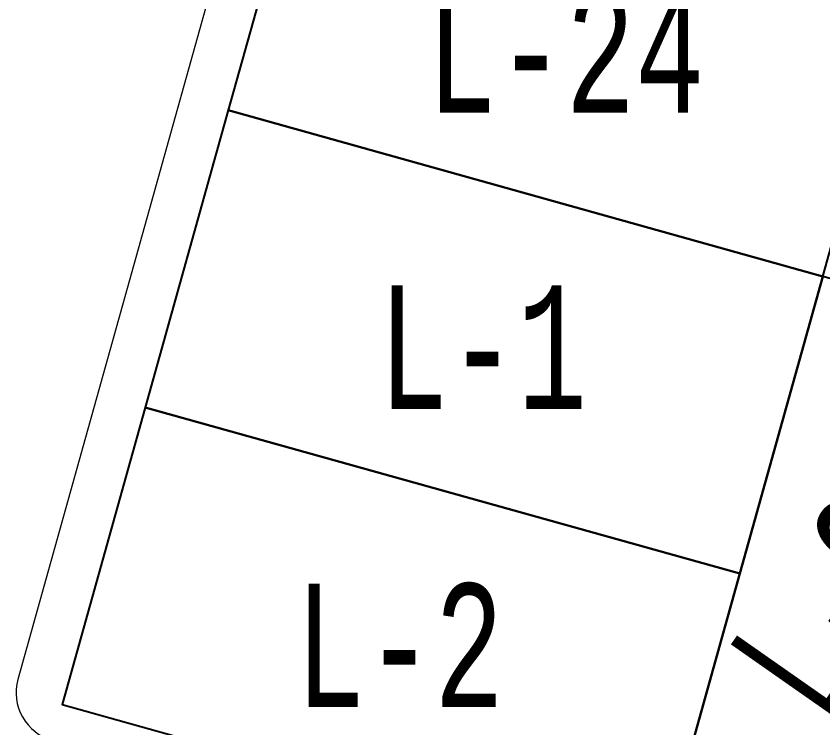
# Model space of a CAD drawing. Header units: millimetres. Extents: x 474016 to 477875, y 2288607 to 2292200.
# Drawn here: x 474503.78 to 474536.45, y 2289171.97 to 2289200.8 of the extents above; entities that cross this region are included whole.
import ezdxf
from ezdxf.enums import TextEntityAlignment as Align

# ---------------------------------------------------------------- set-up
doc = ezdxf.new("R2010")
doc.units = ezdxf.units.MM
doc.header["$LTSCALE"] = 50
doc.layers.add('BANQUETA', color=251, linetype='Continuous', lineweight=5)
doc.layers.add('CVL_LOTIF', color=1, linetype='Continuous')
doc.layers.add('MZ Y LT', color=7, linetype='Continuous', lineweight=13, true_color=0x0d2bf2)
doc.styles.add('MONOTXT4', font='MONOTXT4.shx', dxfattribs={"width": 0.55})

msp = doc.modelspace()

# ---------------------------------------------------------------- linework, layer by layer
at = {"layer": 'BANQUETA'}
msp.add_lwpolyline([(474639.896, 2289188.874), (474519.507, 2289222.51, 0.414214), (474517.043, 2289221.121), (474503.857, 2289173.929, 0.414214), (474505.245, 2289171.464), (474625.635, 2289137.829)], format="xyb", dxfattribs=at)
at = {"layer": 'CVL_LOTIF'}
for points in [[(474539.818, 2289202.299), (474515.74, 2289209.026), (474512.376, 2289196.987), (474536.454, 2289190.26)], [(474536.454, 2289190.26), (474512.376, 2289196.987), (474509.013, 2289184.948), (474533.09, 2289178.221)], [(474546.085, 2289187.569), (474536.454, 2289190.26), (474533.09, 2289178.221), (474529.727, 2289166.182), (474539.358, 2289163.491)], [(474533.09, 2289178.221), (474509.013, 2289184.948), (474505.649, 2289172.909), (474529.727, 2289166.182)]]:
    msp.add_lwpolyline(points, close=True, dxfattribs=at)

# ---------------------------------------------------------------- texts
at = {"layer": 'MZ Y LT', "lineweight": 13, "style": 'MONOTXT4', "width": 0.65}
for s, p in [('L-24', (474526.037, 2289199.429)), ('L-1', (474522.674, 2289187.39)), ('L-2', (474519.31, 2289175.351))]:
    msp.add_text(s, height=5, dxfattribs=at).set_placement(p, align=Align.MIDDLE)
msp.add_text('L-3', height=5, rotation=55, dxfattribs=at).set_placement((474536.883, 2289176.931), align=Align.MIDDLE)

doc.saveas('drawing.dxf')
